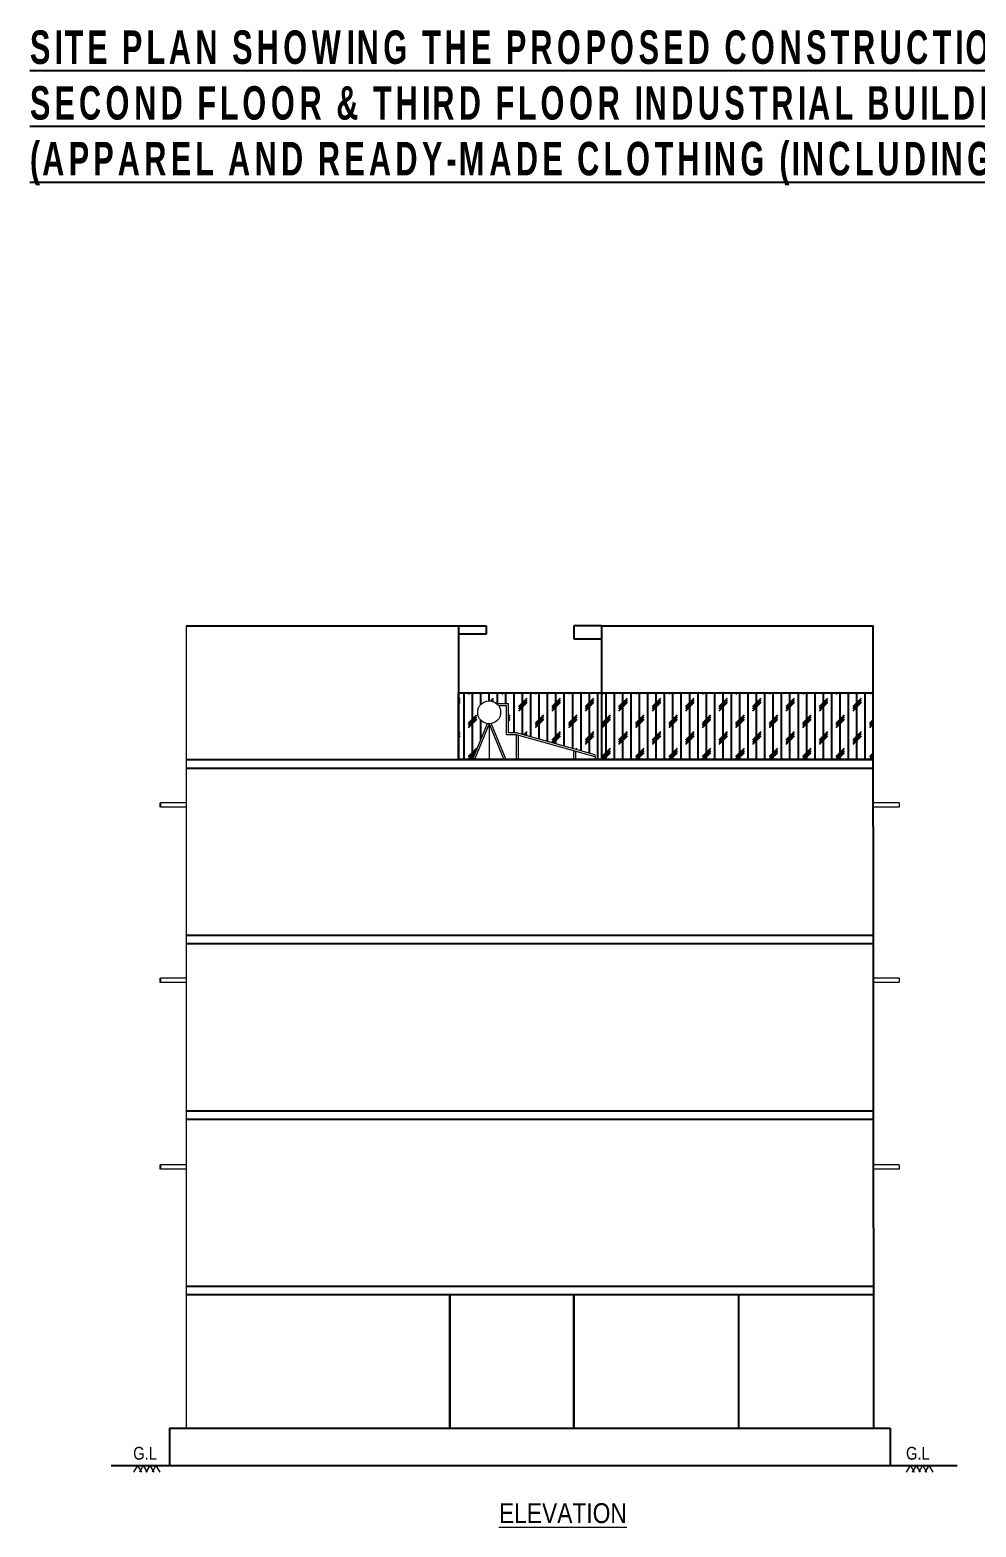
# Model space of a CAD drawing. Header units: metres. Extents: x -1559842 to -1559684, y 41615 to 41715.
# Drawn here: x -1559841.77 to -1559824.79, y 41649.81 to 41676.68 of the extents above; entities that cross this region are included whole.
import ezdxf

# ---------------------------------------------------------------- set-up
doc = ezdxf.new("R2010")
doc.units = ezdxf.units.M
doc.header["$LTSCALE"] = 750
doc.header["$MEASUREMENT"] = 0
doc.layers.get('0').update_dxf_attribs({"lineweight": 5})
doc.styles.add('sty', font='swissc.ttf', dxfattribs={"height": 10})
doc.styles.add('style', font='swissc.ttf', dxfattribs={"height": 10})
doc.styles.add('STYLE2', font='romant.shx', dxfattribs={"width": 0.8, "height": 4})

msp = doc.modelspace()

# ---------------------------------------------------------------- hatches: boundary and pattern name
at = {"lineweight": -3}
h = msp.add_hatch(dxfattribs=at)
h.set_pattern_fill('CORK', color=0, scale=1.2, angle=90, style=0)
h.set_pattern_definition([(90, (-1560457.52813, 41754.53285), (-0.15, 0), []), (225, (-1560457.45313, 41754.60785), (0.3, -0.3), [0.21213204, -0.21213204]), (225, (-1560457.45313, 41754.64535), (0.3, -0.3), [0.21213204, -0.21213204]), (225, (-1560457.45313, 41754.68285), (0.3, -0.3), [0.21213204, -0.21213204])])
h.paths.add_polyline_path([(-1559826.64228, 41664.78473), (-1559831.50768, 41664.78473), (-1559831.50768, 41663.58473), (-1559826.64228, 41663.58473)])
edge = h.paths.add_edge_path()
edge.add_line((-1559831.50768, 41664.78473), (-1559834.07932, 41664.78473))
edge.add_line((-1559834.07932, 41664.78473), (-1559834.07932, 41663.58473))
edge.add_line((-1559834.07932, 41663.58473), (-1559833.82773, 41663.58473))
edge.add_line((-1559833.82773, 41663.58473), (-1559833.56109, 41664.23144))
edge.add_arc((-1559833.52653, 41664.43476), 0.20624, 180, 260.351984, ccw=False)
edge.add_arc((-1559833.52653, 41664.43476), 0.20624, 48.980882, 180, ccw=False)
edge.add_line((-1559833.39117, 41664.59036), (-1559833.17853, 41664.59036))
edge.add_line((-1559833.17853, 41664.59036), (-1559833.17853, 41664.06679))
edge.add_line((-1559833.17853, 41664.06679), (-1559833.03722, 41664.06679))
edge.add_line((-1559833.03722, 41664.06679), (-1559831.62444, 41663.67414))
edge.add_line((-1559831.62444, 41663.67414), (-1559831.62444, 41663.63838))
edge.add_line((-1559831.62444, 41663.63838), (-1559831.62444, 41663.58473))
edge.add_line((-1559831.62444, 41663.58473), (-1559831.50768, 41663.58473))
edge.add_line((-1559831.50768, 41663.58473), (-1559831.50768, 41664.78473))

# ---------------------------------------------------------------- linework, layer by layer
at = {"color": 7, "linetype": 'ByBlock', "lineweight": -2, "ltscale": 0.05}
for p, q in [((-1559838.96503, 41665.98473, 0.00149), (-1559834.07932, 41665.98473, -10698.63816)), ((-1559831.50768, 41665.98473, -16329.98395), (-1559826.62903, 41665.98473, -27013.19735)), ((-1559826.64408, 41665.98473, -23447.18257), (-1559826.62969, 41651.58473, -27011.74259)), ((-1559834.07932, 41664.78473), (-1559831.50768, 41664.78473)), ((-1559838.96503, 41663.58473, 0.00149), (-1559826.64168, 41663.58473, -26985.49004)), ((-1559838.96503, 41663.43473, 0.00149), (-1559826.64153, 41663.43473, -26985.8182)), ((-1559838.96502, 41663.43473, 0), (-1559826.64153, 41663.43473, -26985.8182)), ((-1559838.96502, 41660.43473, 0), (-1559826.63853, 41660.43473, -26992.38133)), ((-1559838.96502, 41660.28473, 0), (-1559826.63838, 41660.28473, -26992.70949)), ((-1559838.96502, 41660.28473, 0), (-1559826.63838, 41660.28473, -26992.70949)), ((-1559838.96502, 41657.28473, 0), (-1559826.62902, 41657.28473, -27013.19884)), ((-1559838.96502, 41657.13473, 0), (-1559826.62902, 41657.13473, -27013.19884)), ((-1559838.96502, 41657.13473, 0), (-1559831.51324, 41657.13473, 3472.38276)), ((-1559838.96502, 41657.13473, 0), (-1559826.62902, 41657.13473, -27013.19884)), ((-1559838.96502, 41654.13473, 0), (-1559826.62902, 41654.13473, -27013.19884)), ((-1559838.96502, 41653.98473, -0.16498), (-1559826.62902, 41653.98473, -27013.36382)), ((-1559839.26502, 41651.58473, 656.93577), (-1559826.32902, 41651.58473, -27670.13461)), ((-1559840.30687, 41650.91908, -4934.97712), (-1559825.12492, 41650.91908, -34033.70031))]:
    msp.add_line(p, q, dxfattribs=at)
at = {"color": 7, "ltscale": 0.25}
for p, q in [((-1559838.96502, 41665.98473, 1197.761), (-1559838.96502, 41651.58473)), ((-1559833.39117, 41664.59036, -16074.3168), (-1559833.17853, 41664.59036, -16074.3168)), ((-1559833.3603, 41664.55683, -16074.3168), (-1559833.21429, 41664.55683, -16074.3168)), ((-1559833.21429, 41664.03102, -16074.3168), (-1559833.21429, 41664.55683, -16074.3168)), ((-1559833.17853, 41664.06679, -16074.3168), (-1559833.17853, 41664.59036, -16074.3168)), ((-1559833.56229, 41664.22853, -16074.3168), (-1559833.82773, 41663.58473, -16074.3168)), ((-1559833.52653, 41664.22853, -16074.3168), (-1559833.79196, 41663.58473, -16074.3168)), ((-1559833.52653, 41664.22853, -16074.3168), (-1559833.52653, 41663.58473, -16074.3168)), ((-1559833.52653, 41664.22853, -16074.3168), (-1559833.26109, 41663.58473, -16074.3168)), ((-1559833.49076, 41664.22853, -16074.3168), (-1559833.22532, 41663.58473, -16074.3168)), ((-1559833.03722, 41664.03102, -16074.3168), (-1559833.21429, 41664.03102, -16074.3168)), ((-1559833.03722, 41664.06679, -16074.3168), (-1559833.17853, 41664.06679, -16074.3168)), ((-1559831.62444, 41663.67414, -16074.3168), (-1559833.03722, 41664.06679, -16074.3168)), ((-1559833.03722, 41663.58473, -16074.3168), (-1559833.03722, 41664.03102, -16074.3168)), ((-1559831.62444, 41663.63838, -16074.3168), (-1559833.03722, 41664.03102, -16074.3168)), ((-1559833.00145, 41663.58473, -16074.3168), (-1559833.00145, 41664.02108, -16074.3168)), ((-1559832.00493, 41663.58473, -16074.3168), (-1559832.00493, 41663.74412, -16074.3168)), ((-1559831.96917, 41663.58473, -16074.3168), (-1559831.96917, 41663.73418, -16074.3168)), ((-1559831.62444, 41663.63838, -16074.3168), (-1559831.62444, 41663.67414, -16074.3168)), ((-1559831.62444, 41663.63838, -16074.3168), (-1559831.62444, 41663.58473, -16074.3168)), ((-1559833.82773, 41663.58473, -16074.3168), (-1559831.62444, 41663.58473, -16074.3168)), ((-1559839.83996, 41650.91908, 1098.11256), (-1559839.91081, 41650.79635, 1098.11256)), ((-1559839.83629, 41650.91908, 1098.11256), (-1559839.76543, 41650.79635, 1098.11256)), ((-1559839.73286, 41650.91908, 1098.11256), (-1559839.80372, 41650.79635, 1098.11256)), ((-1559839.73286, 41650.91908, 1098.11256), (-1559839.662, 41650.79635, 1098.11256)), ((-1559839.61548, 41650.91908, 1098.11256), (-1559839.68633, 41650.79635, 1098.11256)), ((-1559839.61528, 41650.91908, 1098.11256), (-1559839.54443, 41650.79635, 1098.11256)), ((-1559839.50544, 41650.91908, 1098.11256), (-1559839.5763, 41650.79635, 1098.11256)), ((-1559839.50544, 41650.91908, 1098.11256), (-1559839.43459, 41650.79635, 1098.11256)), ((-1559825.97161, 41650.91908, -32916.1219), (-1559826.04246, 41650.79635, -32916.1219)), ((-1559825.96793, 41650.91908, -32916.1219), (-1559825.89708, 41650.79635, -32916.1219)), ((-1559825.86451, 41650.91908, -32916.1219), (-1559825.93536, 41650.79635, -32916.1219)), ((-1559825.86451, 41650.91908, -32916.1219), (-1559825.79365, 41650.79635, -32916.1219)), ((-1559825.74712, 41650.91908, -32916.1219), (-1559825.81798, 41650.79635, -32916.1219)), ((-1559825.74693, 41650.91908, -32916.1219), (-1559825.67607, 41650.79635, -32916.1219)), ((-1559825.63709, 41650.91908, -32916.1219), (-1559825.70795, 41650.79635, -32916.1219)), ((-1559825.63709, 41650.91908, -32916.1219), (-1559825.56624, 41650.79635, -32916.1219))]:
    msp.add_line(p, q, dxfattribs=at)
at = {"color": 7, "lineweight": -3}
for p, q in [((-1559834.07932, 41665.98473, -10698.63816), (-1559834.07932, 41663.58473, -10698.63816)), ((-1559834.07932, 41665.98473, -10698.63816), (-1559833.57932, 41665.98473, -10698.63816)), ((-1559833.57932, 41665.83473, -10698.63816), (-1559834.07932, 41665.83473, -10698.63816)), ((-1559833.57932, 41665.98473, -10698.63816), (-1559833.57932, 41665.83473, -10698.63816)), ((-1559831.50768, 41665.98473, -16329.98395), (-1559832.00768, 41665.98473, -16329.98395)), ((-1559832.00768, 41665.98473, -16329.98395), (-1559832.00768, 41665.75473, -16329.98395)), ((-1559832.00768, 41665.75473, -16329.98395), (-1559831.50768, 41665.75473, -16329.98395)), ((-1559831.50768, 41665.98473, -16329.98395), (-1559831.50768, 41663.58473, -16329.98395)), ((-1559831.50768, 41664.78473, -16329.98395), (-1559826.64288, 41664.78473)), ((-1559839.42503, 41662.73473, 1097.94907), (-1559839.42503, 41662.81139, 1097.94907)), ((-1559839.42502, 41659.58473, 1097.94758), (-1559839.42502, 41659.66139, 1097.94758)), ((-1559839.42502, 41656.23473, 1097.94758), (-1559839.42502, 41656.31139, 1097.94758)), ((-1559834.23502, 41653.98473), (-1559834.23502, 41651.58473)), ((-1559834.23502, 41651.58473), (-1559834.23502, 41653.98473)), ((-1559832.00502, 41653.98473), (-1559832.00502, 41651.58473)), ((-1559832.00502, 41651.58473), (-1559832.00502, 41653.98473)), ((-1559829.04502, 41651.58473), (-1559829.04502, 41653.98473)), ((-1559839.26502, 41651.58473), (-1559839.26502, 41650.91908, 1097.94758)), ((-1559826.32902, 41651.58473, -27013.19884), (-1559826.32902, 41650.91908, -30971.84354))]:
    msp.add_line(p, q, dxfattribs=at)
at = {"color": 7}
for p, q in [((-1559838.96503, 41662.81139, 1097.94907), (-1559839.42503, 41662.81139, 1097.94907)), ((-1559838.96503, 41662.81139, 1097.94907), (-1559838.96503, 41662.73473, 1097.94907)), ((-1559826.16903, 41662.81139, -31091.64728), (-1559826.62903, 41662.81139, -31091.64728)), ((-1559826.16903, 41662.81139, -31091.64728), (-1559826.16903, 41662.73473, -31091.64728)), ((-1559838.96503, 41662.73473, 1097.94907), (-1559839.42503, 41662.73473, 1097.94907)), ((-1559826.16903, 41662.73473, -31091.64728), (-1559826.62903, 41662.73473, -31091.64728)), ((-1559838.96502, 41659.66139, 1097.94758), (-1559839.42502, 41659.66139, 1097.94758)), ((-1559838.96502, 41659.58473, 1097.94758), (-1559839.42502, 41659.58473, 1097.94758)), ((-1559838.96502, 41659.66139, 1097.94758), (-1559838.96502, 41659.58473, 1097.94758)), ((-1559826.16902, 41659.66139, -31091.64878), (-1559826.62902, 41659.66139, -31091.64878)), ((-1559826.16902, 41659.58473, -31091.64878), (-1559826.62902, 41659.58473, -31091.64878)), ((-1559826.16902, 41659.66139, -31091.64878), (-1559826.16902, 41659.58473, -31091.64878)), ((-1559838.96502, 41656.31139, 1097.94758), (-1559839.42502, 41656.31139, 1097.94758)), ((-1559838.96502, 41656.23473, 1097.94758), (-1559839.42502, 41656.23473, 1097.94758)), ((-1559838.96502, 41656.31139, 1097.94758), (-1559838.96502, 41656.23473, 1097.94758)), ((-1559826.16902, 41656.31139, -31091.64878), (-1559826.62902, 41656.31139, -31091.64878)), ((-1559826.16902, 41656.23473, -31091.64878), (-1559826.62902, 41656.23473, -31091.64878)), ((-1559826.16902, 41656.31139, -31091.64878), (-1559826.16902, 41656.23473, -31091.64878))]:
    msp.add_line(p, q, dxfattribs=at)
at = {"color": 7, "lineweight": -3}
msp.add_lwpolyline([(-1559834.07932, 41664.78473), (-1559826.64228, 41664.78494), (-1559826.64228, 41663.58494), (-1559834.07932, 41663.58473)], close=True, dxfattribs=at)
at = {"color": 7, "ltscale": 0.25}
msp.add_circle((-1559833.52653, 41664.43476, -16074.3168), 0.20624, dxfattribs=at)

# ---------------------------------------------------------------- texts
at = {"color": 7, "ltscale": 0.25, "style": 'sty'}
for p in [(-1559839.91426, 41651.02064, 1098.11256), (-1559826.04591, 41651.02064, -32916.1219)]:
    msp.add_text('G.L', height=0.23, dxfattribs=at).set_placement(p)
at = {"color": 7, "lineweight": 20, "style": 'style'}
msp.add_text('%%UELEVATION', height=0.3569639, dxfattribs=at).set_placement((-1559833.35052, 41649.88287, -1420.40604))
at = {"color": 0, "lineweight": -2, "ltscale": 0.25, "insert": (-1559841.7674, 41676.67291), "char_height": 0.6, "width": 65.9097723, "attachment_point": 1, "style": 'STYLE2'}
msp.add_mtext('\\A1;{\\fSwis721 BlkCn BT|b1|i0|c0|p34;\\T1.2;\\L\\C152;SITE PLAN SHOWING THE PROPOSED CONSTRUCTION OF STILT FLOOR,  FIRST FLOOR, \\PSECOND FLOOR & THIRD FLOOR INDUSTRIAL BUILDING FOR COTTAGE INDUSTRIES-\\H1.87817x; \\H0.53243x;\\P(APPAREL AND READY-MADE CLOTHING (INCLUDING SAREES, DHOTIES)) \\H1.58529x; }', dxfattribs=at)

doc.saveas('drawing.dxf')
